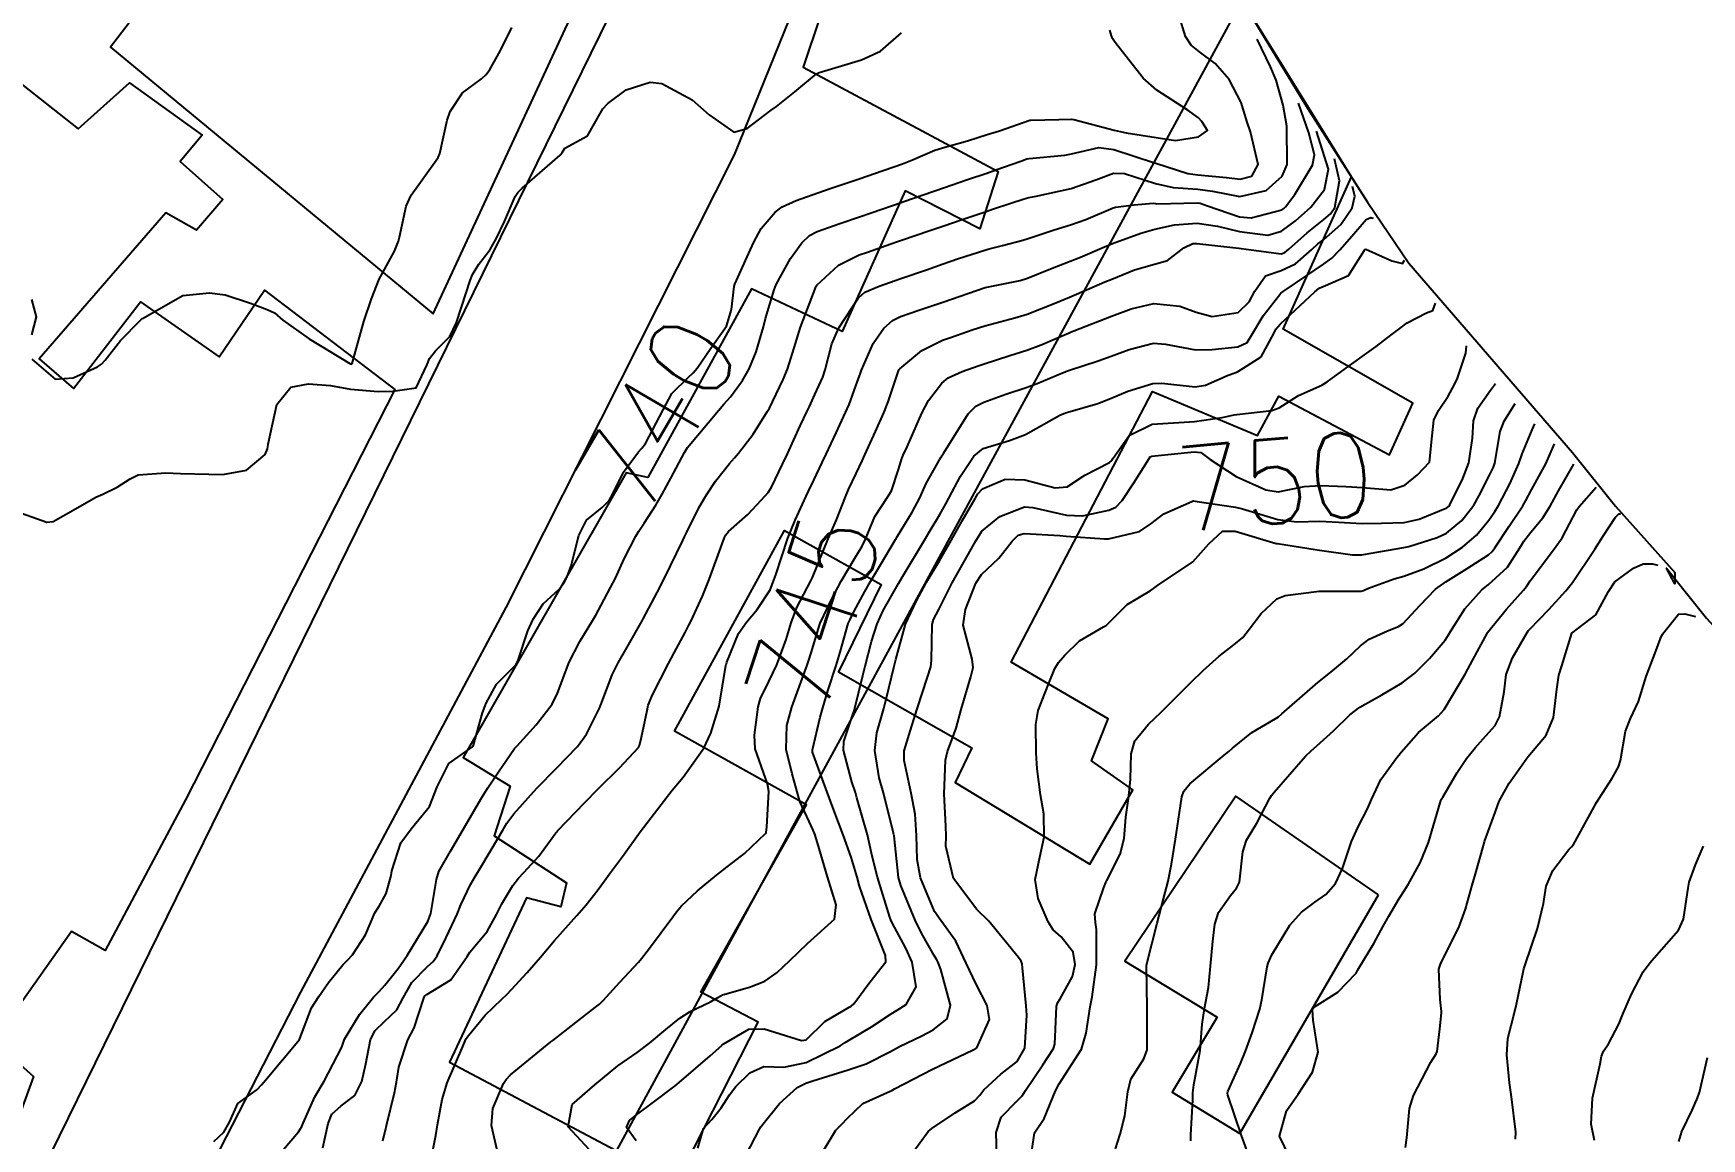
# Model space of a CAD drawing. Header units: metres. Extents: x 318500 to 325275, y 7408834 to 7428799.
# Drawn here: x 320727.3 to 320806.3, y 7410048.1 to 7410100.4 of the extents above; entities that cross this region are included whole.
import ezdxf
from ezdxf.enums import TextEntityAlignment as Align

# ---------------------------------------------------------------- set-up
doc = ezdxf.new("R2010")
doc.units = ezdxf.units.M
doc.header["$MEASUREMENT"] = 0
doc.linetypes.add('CONTINUO', pattern=[0])
for name, color, linetype in [('Area', 45, 'Continuous'), ('Cotas', 45, 'Continuous'), ('Curvas de Nivel 1m', 11, 'Continuous'), ('Curvas de Nivel 5m', 15, 'Continuous'), ('Edificações', 30, 'Continuous'), ('TEXTO', 45, 'Continuous'), ('Vias Primárias', 230, 'Continuous')]:
    doc.layers.add(name, color=color, linetype=linetype)
doc.styles.add('Style-STANDARD', font='STANDARD.shx')

msp = doc.modelspace()

# ---------------------------------------------------------------- linework, layer by layer
at = {"layer": 'Area'}
msp.add_lwpolyline([(320783.508, 7410103.606), (320785.561, 7410100.212), (320787.612, 7410096.86), (320790.468, 7410092.395), (320792.416, 7410089.514), (320800.174, 7410080.543), (320802.207, 7410078.004), (320805.027, 7410074.859), (320805.028, 7410074.331), (320804.62, 7410075.067), (320806.516, 7410072.707), (320808.81, 7410070.186), (320811.326, 7410067.23), (320827.043, 7410051.333), (320827.759, 7410050.542), (320830.191, 7410048.266), (320841.236, 7410039.131), (320848.198, 7410033.991), (320850.649, 7410032.219)], dxfattribs=at)
at = {"layer": 'Curvas de Nivel 1m', "flags": 128}
for points, elevation in [([(320739.084, 7410047.518), (320739.814, 7410048.37), (320739.979, 7410048.626), (320740.037, 7410048.787), (320740.585, 7410050.032), (320741.029, 7410050.772), (320741.866, 7410052.391), (320741.962, 7410052.666), (320741.996, 7410052.759), (320742.703, 7410053.937), (320743.376, 7410054.745), (320743.635, 7410055.012), (320743.909, 7410055.314), (320744.539, 7410056.112), (320744.962, 7410056.725), (320745.946, 7410058.338), (320746.083, 7410058.708), (320746.348, 7410060.331), (320746.468, 7410060.703), (320747.019, 7410061.67), (320747.613, 7410062.686), (320748.017, 7410063.378), (320748.501, 7410064.2), (320748.795, 7410064.672), (320749.289, 7410065.42), (320750.058, 7410066.523), (320750.172, 7410066.658), (320751.072, 7410067.648), (320751.843, 7410068.634), (320752.095, 7410069.15), (320752.633, 7410070.622), (320753.14, 7410071.6), (320753.755, 7410072.606), (320753.898, 7410072.849), (320754.151, 7410073.31), (320754.606, 7410074.153), (320754.828, 7410074.593), (320755.252, 7410075.517), (320755.793, 7410076.584), (320755.948, 7410076.828), (320756.199, 7410077.193), (320756.739, 7410078.046), (320757.04, 7410078.568), (320757.455, 7410079.338), (320758.104, 7410080.552), (320758.252, 7410080.781), (320759.708, 7410082.528), (320759.97, 7410082.829), (320760.28, 7410083.176), (320760.849, 7410083.957), (320761.162, 7410084.511), (320761.501, 7410085.319), (320761.842, 7410086.505), (320761.939, 7410086.899), (320762.348, 7410088.254), (320762.446, 7410088.499), (320763.123, 7410089.734), (320763.663, 7410090.481), (320764.031, 7410090.83), (320764.388, 7410091.017), (320765.463, 7410091.385), (320766.399, 7410091.704), (320766.946, 7410091.891), (320768.41, 7410092.404), (320768.454, 7410092.419), (320770.417, 7410093.092), (320771.517, 7410093.47), (320772.424, 7410093.779), (320772.855, 7410093.927), (320774.033, 7410094.344), (320774.327, 7410094.446), (320774.432, 7410094.473), (320776.118, 7410094.632), (320776.436, 7410094.697), (320777.738, 7410094.993), (320778.439, 7410094.898), (320780.373, 7410094.261), (320780.43, 7410094.241), (320781.952, 7410093.764), (320782.425, 7410093.701), (320783.781, 7410093.567), (320784.423, 7410093.484), (320784.986, 7410093.632), (320785.285, 7410094.191), (320784.918, 7410095.73), (320784.762, 7410096.197), (320784.474, 7410097.121), (320783.914, 7410098.209), (320783.244, 7410098.965), (320782.503, 7410099.513), (320782.103, 7410099.833), (320781.844, 7410100.24), (320781.538, 7410101.232)], 741), ([(320726.203, 7410077.846), (320727.898, 7410077.251), (320728.195, 7410077.271), (320729.256, 7410077.882), (320730.213, 7410078.423), (320730.554, 7410078.578), (320731.221, 7410078.91), (320731.837, 7410079.293), (320732.229, 7410079.486), (320733.53, 7410079.581), (320734.23, 7410079.548), (320735.562, 7410079.518), (320736.23, 7410079.508), (320737.36, 7410079.702), (320738.244, 7410080.451), (320738.346, 7410080.721), (320738.36, 7410080.818), (320738.376, 7410080.942), (320738.797, 7410082.812), (320739.453, 7410083.632), (320740.285, 7410083.793), (320741.339, 7410083.72), (320742.282, 7410083.54), (320743.59, 7410083.438), (320744.281, 7410083.456), (320745.396, 7410083.61), (320745.921, 7410084.716), (320746.016, 7410085.003), (320746.31, 7410085.357), (320746.981, 7410086.039), (320747.305, 7410086.695), (320747.759, 7410088.104), (320747.951, 7410088.686), (320748.061, 7410088.978), (320748.362, 7410089.466), (320748.895, 7410090.152), (320749.181, 7410090.672), (320749.578, 7410091.483), (320750.089, 7410092.663), (320750.21, 7410092.864), (320750.414, 7410093.058), (320752.218, 7410094.633), (320752.305, 7410094.759), (320752.435, 7410094.959), (320753.511, 7410095.547), (320754.104, 7410096.605), (320754.243, 7410096.823), (320754.467, 7410097.068), (320755.345, 7410097.723), (320756.483, 7410098.086), (320757.033, 7410098.021), (320758.471, 7410097.255), (320759.268, 7410096.538), (320760.448, 7410095.714), (320761.075, 7410095.89), (320761.882, 7410096.506), (320762.21, 7410096.757), (320762.467, 7410096.938), (320763.339, 7410097.625), (320764.362, 7410098.472), (320764.491, 7410098.538), (320764.595, 7410098.573), (320766.497, 7410099.143), (320767.385, 7410099.547), (320768.383, 7410100.421)], 739), ([(320727.19, 7410084.967), (320728.286, 7410084.022), (320729.144, 7410084.08), (320730.295, 7410084.6), (320730.486, 7410084.729), (320730.661, 7410084.916), (320731.377, 7410085.846), (320732.329, 7410086.817), (320732.372, 7410086.857), (320732.42, 7410086.899), (320734.341, 7410087.979), (320735.595, 7410088.104), (320736.342, 7410088.013), (320737.546, 7410087.62), (320738.335, 7410087.319), (320738.677, 7410087.158), (320739.083, 7410086.809), (320740.317, 7410085.922), (320742.244, 7410084.761), (320742.3, 7410084.737), (320742.324, 7410084.735), (320742.359, 7410084.759), (320742.782, 7410086.296), (320742.92, 7410086.754), (320743.269, 7410087.822), (320743.642, 7410088.747), (320743.885, 7410089.217), (320744.37, 7410090.08), (320744.56, 7410090.554), (320744.604, 7410090.737), (320744.924, 7410092.21), (320745.157, 7410092.729), (320746.428, 7410094.523), (320746.511, 7410094.709), (320746.865, 7410096.292), (320747.006, 7410096.702), (320747.59, 7410097.577), (320748.483, 7410098.242), (320748.714, 7410098.451), (320748.875, 7410098.676), (320749.376, 7410099.548), (320749.924, 7410100.666)], 738), ([(320740.966, 7410047.609), (320741.219, 7410048.769), (320741.39, 7410049.203), (320741.833, 7410049.605), (320742.491, 7410050.102), (320742.816, 7410050.75), (320743.006, 7410051.601), (320743.236, 7410052.746), (320743.444, 7410053.177), (320743.883, 7410053.578), (320744.471, 7410054.152), (320744.78, 7410054.727), (320745.19, 7410055.442), (320745.922, 7410056.205), (320746.191, 7410056.441), (320746.381, 7410056.703), (320746.818, 7410057.576), (320747.339, 7410058.689), (320747.515, 7410059.128), (320747.971, 7410060.09), (320748.19, 7410060.464), (320748.314, 7410060.677), (320748.942, 7410061.724), (320749.501, 7410062.665), (320749.691, 7410062.985), (320750.018, 7410063.438), (320751.111, 7410064.644), (320752.045, 7410065.599), (320753.031, 7410066.615), (320753.468, 7410067.21), (320754.088, 7410068.476), (320754.123, 7410068.566), (320754.139, 7410068.6), (320754.678, 7410070.02), (320754.958, 7410070.592), (320755.383, 7410071.326), (320756.094, 7410072.58), (320756.109, 7410072.612), (320756.141, 7410072.669), (320756.811, 7410073.919), (320757.143, 7410074.565), (320758.02, 7410076.384), (320758.1, 7410076.551), (320758.133, 7410076.608), (320758.193, 7410076.736), (320758.797, 7410077.955), (320759.139, 7410078.536), (320759.579, 7410079.181), (320760.242, 7410080.017), (320760.476, 7410080.288), (320760.668, 7410080.516), (320761.351, 7410081.417), (320762.038, 7410082.502), (320762.125, 7410082.649), (320762.277, 7410082.943), (320762.782, 7410084.003), (320762.983, 7410084.49), (320763.295, 7410085.505), (320763.595, 7410086.481), (320764.35, 7410088.426), (320764.379, 7410088.47), (320765.407, 7410089.411), (320766.372, 7410089.901), (320766.772, 7410090.038), (320767.884, 7410090.425), (320768.249, 7410090.554), (320768.383, 7410090.598), (320769.728, 7410091.062), (320770.393, 7410091.288), (320771.208, 7410091.567), (320772.404, 7410091.964), (320772.7, 7410092.063), (320773.563, 7410092.348), (320774.192, 7410092.562), (320774.413, 7410092.619), (320774.763, 7410092.685), (320776.417, 7410093.05), (320777.586, 7410093.457), (320778.425, 7410093.768), (320778.943, 7410093.756), (320780.42, 7410093.287), (320781.263, 7410093.092), (320782.418, 7410093.024), (320783.123, 7410092.925), (320784.415, 7410092.669), (320785.657, 7410092.948), (320786.425, 7410093.634), (320786.65, 7410094.177), (320786.634, 7410096.001), (320786.472, 7410096.993), (320786.132, 7410098.184), (320785.867, 7410098.816), (320785.23, 7410100.12)], 742), ([(320743.808, 7410047.942), (320743.965, 7410048.591), (320744, 7410048.737), (320744.36, 7410050.215), (320744.462, 7410050.731), (320744.571, 7410051.443), (320745.001, 7410052.723), (320745.291, 7410053.307), (320745.762, 7410054.712), (320745.806, 7410054.807), (320745.903, 7410054.882), (320747.035, 7410055.571), (320747.808, 7410056.682), (320747.932, 7410056.882), (320748.752, 7410057.862), (320749.194, 7410058.668), (320749.446, 7410059.176), (320749.971, 7410060.047), (320750.239, 7410060.394), (320750.497, 7410060.652), (320751.202, 7410061.431), (320752.008, 7410062.528), (320752.052, 7410062.587), (320752.089, 7410062.629), (320753.39, 7410063.976), (320754.001, 7410064.6), (320754.03, 7410064.63), (320755.019, 7410065.617), (320755.931, 7410066.581), (320755.975, 7410066.667), (320756.067, 7410067.062), (320756.328, 7410068.335), (320756.391, 7410068.575), (320756.594, 7410069.071), (320757.345, 7410070.561), (320757.609, 7410071.066), (320758.132, 7410072.022), (320758.316, 7410072.369), (320758.405, 7410072.546), (320758.958, 7410073.738), (320759.275, 7410074.533), (320759.889, 7410076.227), (320760.004, 7410076.523), (320760.066, 7410076.648), (320760.194, 7410076.8), (320761.103, 7410077.614), (320761.942, 7410078.503), (320762.069, 7410078.654), (320762.226, 7410078.905), (320762.746, 7410079.988), (320762.983, 7410080.489), (320763.592, 7410081.809), (320763.903, 7410082.475), (320764.02, 7410082.728), (320764.282, 7410083.289), (320764.651, 7410084.108), (320764.771, 7410084.463), (320765.088, 7410085.688), (320765.415, 7410086.454), (320766.344, 7410087.863), (320766.647, 7410088.137), (320767.328, 7410088.43), (320768.088, 7410088.689), (320768.355, 7410088.783), (320769.563, 7410089.201), (320770.366, 7410089.479), (320771.04, 7410089.71), (320772.377, 7410090.15), (320772.54, 7410090.196), (320773.177, 7410090.352), (320774.129, 7410090.598), (320774.385, 7410090.679), (320775.618, 7410091.095), (320776.395, 7410091.326), (320777.113, 7410091.585), (320778.408, 7410092.128), (320778.526, 7410092.161), (320779.415, 7410092.27), (320780.315, 7410092.357), (320780.411, 7410092.338), (320780.48, 7410092.328), (320782.411, 7410092.364), (320782.532, 7410092.348), (320782.876, 7410092.223), (320784.403, 7410091.704), (320784.943, 7410091.653), (320786.408, 7410092.043), (320786.493, 7410092.094), (320786.577, 7410092.177), (320787.013, 7410092.768), (320787.862, 7410094.159), (320787.949, 7410094.646), (320787.688, 7410095.692), (320787.2, 7410097.09)], 743), ([(320746.027, 7410046.706), (320746.32, 7410048.194), (320746.403, 7410048.701), (320746.624, 7410049.913), (320746.864, 7410050.695), (320747.596, 7410052.413), (320747.706, 7410052.682), (320747.763, 7410052.791), (320747.874, 7410052.941), (320748.66, 7410053.901), (320749.456, 7410054.664), (320749.688, 7410054.878), (320749.907, 7410055.113), (320750.654, 7410055.914), (320751.277, 7410056.64), (320751.938, 7410057.428), (320753.005, 7410058.614), (320753.448, 7410059.118), (320753.968, 7410059.79), (320754.314, 7410060.258), (320754.556, 7410060.594), (320755.162, 7410061.419), (320756.01, 7410062.58), (320757.528, 7410064.558), (320758.039, 7410065.164), (320759.023, 7410066.536), (320759.351, 7410067.251), (320759.74, 7410068.525), (320760.055, 7410070.466), (320760.079, 7410070.52), (320760.09, 7410070.541), (320760.111, 7410070.609), (320760.67, 7410071.976), (320761.045, 7410072.511), (320761.551, 7410073.104), (320762.163, 7410074.041), (320762.292, 7410074.374), (320762.336, 7410074.498), (320762.426, 7410074.75), (320762.995, 7410076.488), (320763.344, 7410077.342), (320763.873, 7410078.475), (320763.984, 7410078.714), (320764.231, 7410079.233), (320764.632, 7410080.076), (320764.813, 7410080.462), (320765.291, 7410081.485), (320765.739, 7410082.448), (320765.898, 7410082.824), (320766.292, 7410083.883), (320766.441, 7410084.295), (320766.493, 7410084.438), (320767.046, 7410085.706), (320767.551, 7410086.428), (320767.965, 7410086.792), (320768.336, 7410086.98), (320769.213, 7410087.281), (320770.343, 7410087.669), (320772.35, 7410088.36), (320774.007, 7410088.692), (320774.357, 7410088.805), (320775.437, 7410089.251), (320776.369, 7410089.605), (320776.871, 7410089.804), (320777.999, 7410090.286), (320778.264, 7410090.4), (320778.383, 7410090.45), (320779.717, 7410090.94), (320780.393, 7410091.129), (320781.316, 7410091.327), (320782.398, 7410091.409), (320783.349, 7410091.263), (320784.392, 7410091.005), (320785.743, 7410090.833), (320786.393, 7410091.02), (320787.055, 7410091.515), (320787.782, 7410092.159), (320788.418, 7410092.998), (320788.615, 7410093.96), (320788.05, 7410095.77)], 744), ([(320753.801, 7410047.318), (320752.601, 7410048.618), (320752.779, 7410049.673), (320753.85, 7410050.6), (320754.949, 7410051.499), (320755.866, 7410052.134), (320756.451, 7410052.571), (320757.218, 7410053.222), (320757.888, 7410053.764), (320758.367, 7410054.069), (320759.334, 7410054.528), (320759.691, 7410054.735), (320759.905, 7410054.867), (320761.19, 7410055.228), (320761.915, 7410055.504), (320762.501, 7410055.912), (320763.093, 7410056.483), (320763.938, 7410057.297), (320765.204, 7410058.451), (320765.291, 7410059.119), (320764.884, 7410060.456), (320764.408, 7410062.06), (320764.281, 7410062.466), (320764.206, 7410062.661), (320764.016, 7410063.076), (320763.565, 7410064.017), (320763.441, 7410064.479), (320763.203, 7410065.322), (320762.916, 7410066.487), (320762.952, 7410067.611), (320763.184, 7410068.484), (320763.799, 7410070.167), (320763.923, 7410070.473), (320763.971, 7410070.613), (320764.119, 7410071.099), (320764.431, 7410072.171), (320764.536, 7410072.464), (320765.053, 7410073.56), (320765.532, 7410074.45), (320766.181, 7410075.543), (320766.519, 7410076.104), (320766.674, 7410076.435), (320767.125, 7410077.512), (320767.727, 7410078.425), (320767.911, 7410078.737), (320768.24, 7410079.745), (320768.4, 7410080.266), (320768.46, 7410080.417), (320768.648, 7410080.808), (320769.353, 7410082.404), (320769.669, 7410083.01), (320770.292, 7410083.835), (320770.597, 7410084.084), (320771.254, 7410084.376), (320772.025, 7410084.644), (320772.306, 7410084.741), (320773.517, 7410085.143), (320774.316, 7410085.389), (320775.009, 7410085.641), (320776.329, 7410086.215), (320776.394, 7410086.244), (320776.554, 7410086.307), (320778.337, 7410086.997), (320779.268, 7410087.344), (320780.343, 7410087.607), (320781.577, 7410087.476), (320782.34, 7410087.199), (320783.1, 7410086.981), (320784.34, 7410087.169), (320784.854, 7410087.686), (320785.123, 7410088.192), (320785.633, 7410088.915), (320786.365, 7410089.168), (320787.058, 7410089.482), (320787.828, 7410090.158), (320788.116, 7410090.422), (320788.387, 7410090.63), (320789.195, 7410091.342), (320789.741, 7410092.13), (320789.856, 7410092.688), (320789.75, 7410093.15)], 746), ([(320755.811, 7410047.955), (320755.35, 7410048.585), (320755.494, 7410048.914), (320755.829, 7410049.172), (320756.628, 7410049.778), (320757.664, 7410050.553), (320757.852, 7410050.704), (320759.316, 7410051.979), (320759.869, 7410052.466), (320759.896, 7410052.493), (320759.932, 7410052.519), (320761.15, 7410053.239), (320761.881, 7410053.258), (320763.653, 7410052.694), (320763.874, 7410052.735), (320764.75, 7410053.594), (320765.898, 7410054.274), (320766.004, 7410054.333), (320766.121, 7410054.438), (320766.885, 7410055.46), (320767.65, 7410056.423), (320767.633, 7410056.723), (320766.944, 7410058.43), (320766.402, 7410060.008), (320766.277, 7410060.437), (320765.994, 7410061.377), (320765.622, 7410062.446), (320765.181, 7410063.612), (320764.865, 7410064.457), (320764.169, 7410066.357), (320764.162, 7410066.468), (320764.532, 7410068.015), (320764.658, 7410068.461), (320764.9, 7410069.26), (320765.282, 7410070.452), (320765.477, 7410071.093), (320765.864, 7410072.444), (320765.946, 7410072.64), (320766.149, 7410073.033), (320766.641, 7410073.957), (320766.909, 7410074.433), (320767.385, 7410075.221), (320768.093, 7410076.421), (320768.132, 7410076.48), (320768.192, 7410076.584), (320768.897, 7410077.722), (320769.25, 7410078.405), (320769.558, 7410079.073), (320770.249, 7410080.306), (320770.279, 7410080.36), (320770.298, 7410080.389), (320770.398, 7410080.534), (320771.54, 7410082.371), (320771.899, 7410082.743), (320772.279, 7410082.937), (320773.33, 7410083.304), (320774.289, 7410083.63), (320774.806, 7410083.819), (320776.008, 7410084.314), (320776.214, 7410084.399), (320776.302, 7410084.43), (320777.706, 7410084.892), (320778.312, 7410085.113), (320779.165, 7410085.424), (320780.322, 7410085.725), (320780.89, 7410085.683), (320782.318, 7410085.411), (320783.105, 7410085.431), (320784.32, 7410085.543), (320784.763, 7410085.756), (320785.036, 7410086.193), (320785.512, 7410087.015), (320786.349, 7410088.084), (320786.467, 7410088.178), (320787.592, 7410088.931), (320788.37, 7410089.466), (320788.769, 7410089.749), (320789.157, 7410090.138), (320789.725, 7410090.795), (320790.402, 7410091.588), (320790.626, 7410091.673), (320790.719, 7410091.644), (320790.73, 7410091.67)], 747), ([(320758.735, 7410047.607), (320759.006, 7410048.532), (320759.394, 7410048.959), (320759.835, 7410049.508), (320760.233, 7410050.127), (320760.532, 7410050.513), (320761.195, 7410051.169), (320761.86, 7410051.474), (320762.805, 7410051.431), (320763.862, 7410051.665), (320765.484, 7410052.446), (320765.718, 7410052.597), (320765.874, 7410052.703), (320766.964, 7410053.349), (320767.893, 7410053.965), (320768.175, 7410054.137), (320768.613, 7410054.409), (320769.074, 7410055.241), (320768.894, 7410056.406), (320768.596, 7410057.07), (320767.948, 7410058.267), (320767.878, 7410058.421), (320767.833, 7410058.54), (320767.243, 7410060.427), (320766.993, 7410061.432), (320766.776, 7410062.432), (320766.273, 7410064.192), (320766.198, 7410064.438), (320766.038, 7410064.948), (320765.634, 7410066.446), (320765.656, 7410066.856), (320766.085, 7410068.134), (320766.165, 7410068.363), (320766.182, 7410068.439), (320766.553, 7410069.989), (320766.664, 7410070.434), (320766.969, 7410071.59), (320767.231, 7410072.429), (320767.518, 7410073.058), (320768.167, 7410074.205), (320768.244, 7410074.344), (320768.286, 7410074.418), (320768.454, 7410074.696), (320769.479, 7410076.401), (320769.749, 7410076.845), (320770.208, 7410077.611), (320770.491, 7410078.11), (320770.633, 7410078.384), (320771.182, 7410079.43), (320771.809, 7410080.367), (320772.254, 7410080.742), (320773.496, 7410081.11), (320774.261, 7410081.406), (320775.893, 7410082.316), (320776.158, 7410082.425), (320776.272, 7410082.46), (320777.694, 7410082.874), (320778.282, 7410083.096), (320779.109, 7410083.45), (320780.293, 7410083.818), (320780.716, 7410083.832), (320782.291, 7410083.663), (320782.781, 7410083.735), (320783.857, 7410084.207), (320784.178, 7410084.326), (320784.302, 7410084.362), (320785.427, 7410085.075), (320786.026, 7410086.183), (320786.127, 7410086.387), (320786.335, 7410086.632), (320787.968, 7410088.156), (320788.178, 7410088.327), (320788.354, 7410088.407), (320789.564, 7410088.929), (320790.322, 7410090.121), (320790.343, 7410090.158), (320790.381, 7410090.176), (320791.615, 7410089.622), (320792.115, 7410089.489), (320792.21, 7410089.65)], 748), ([(320727.165, 7410087.795), (320727.396, 7410086.964), (320727.162, 7410086.123)], 738), ([(320761.027, 7410047.282), (320761.654, 7410048.502), (320761.718, 7410048.605), (320761.824, 7410048.748), (320762.612, 7410049.715), (320763.447, 7410050.476), (320763.852, 7410050.671), (320764.182, 7410050.794), (320765.859, 7410051.309), (320766.705, 7410051.588), (320767.868, 7410052.183), (320768.29, 7410052.414), (320769.35, 7410052.926), (320769.882, 7410053.197), (320770.547, 7410053.723), (320770.711, 7410054.378), (320770.253, 7410056.057), (320770.12, 7410056.387), (320770.055, 7410056.512), (320769.933, 7410056.717), (320769.327, 7410057.782), (320769.026, 7410058.404), (320768.353, 7410060.036), (320768.25, 7410060.416), (320768.032, 7410062.398), (320768.031, 7410062.42), (320768.029, 7410062.438), (320768.011, 7410062.522), (320767.525, 7410064.425), (320767.328, 7410065.139), (320767.114, 7410066.429), (320767.224, 7410067.277), (320767.541, 7410068.425), (320767.652, 7410068.866), (320768.03, 7410070.421), (320768.046, 7410070.485), (320768.115, 7410070.737), (320768.474, 7410072.076), (320768.58, 7410072.413), (320769.072, 7410073.491), (320769.574, 7410074.399), (320770.18, 7410075.42), (320770.736, 7410076.382), (320771.262, 7410077.316), (320771.87, 7410078.365), (320772.002, 7410078.584), (320772.227, 7410078.83), (320773.304, 7410079.279), (320774.234, 7410079.25), (320775.668, 7410078.878), (320776.229, 7410078.922), (320777.07, 7410079.466), (320778.247, 7410080.072), (320778.353, 7410080.174), (320778.415, 7410080.278), (320779.176, 7410081.356), (320780.266, 7410081.892), (320782.025, 7410081.991), (320782.268, 7410082.009), (320783.579, 7410082.21), (320784.149, 7410082.324), (320784.272, 7410082.34), (320785.929, 7410082.529), (320786.277, 7410082.663), (320787.2, 7410083.253), (320788.294, 7410083.738), (320788.551, 7410083.891), (320788.894, 7410084.141), (320789.709, 7410084.729), (320790.316, 7410085.168), (320790.869, 7410085.567), (320791.569, 7410086.108), (320792.006, 7410086.431), (320792.336, 7410086.691), (320793.26, 7410087.167), (320793.55, 7410087.273), (320793.69, 7410087.62)], 749), ([(320768.879, 7410047.329), (320769.647, 7410048.393), (320769.738, 7410048.474), (320769.822, 7410048.535), (320770.927, 7410049.28), (320771.842, 7410049.841), (320772.09, 7410050.114), (320772.281, 7410050.356), (320773.094, 7410051.111), (320773.864, 7410051.712), (320774.228, 7410052.335), (320774.33, 7410053.897), (320774.287, 7410054.334), (320774.117, 7410056.147), (320774.102, 7410056.337), (320774.049, 7410056.456), (320773.933, 7410056.626), (320772.523, 7410058.354), (320771.958, 7410058.896), (320770.856, 7410060.377), (320770.488, 7410061.897), (320770.498, 7410062.383), (320770.488, 7410062.857), (320770.414, 7410064.384), (320770.466, 7410065.971), (320770.566, 7410066.382), (320770.97, 7410067.483), (320771.207, 7410068.373), (320771.662, 7410069.924), (320771.788, 7410070.365), (320771.729, 7410070.753), (320771.312, 7410072.372), (320771.41, 7410073.112), (320771.905, 7410074.364), (320772.174, 7410074.776), (320772.995, 7410075.539), (320773.628, 7410076.346), (320773.91, 7410076.627), (320774.196, 7410076.708), (320775.887, 7410076.622), (320776.194, 7410076.591), (320778.01, 7410076.465), (320778.193, 7410076.465), (320779.656, 7410076.808), (320780.204, 7410077.167), (320780.813, 7410077.649), (320782.146, 7410078.231), (320782.199, 7410078.252), (320782.22, 7410078.251), (320782.388, 7410078.227), (320784.216, 7410077.951), (320784.54, 7410077.872), (320786.208, 7410077.374), (320787.107, 7410077.266), (320788.207, 7410077.294), (320789.092, 7410077.252), (320790.206, 7410077.186), (320791.122, 7410077.195), (320792.207, 7410077.237), (320792.912, 7410077.387), (320794.218, 7410077.925), (320794.302, 7410077.985), (320794.363, 7410078.068), (320794.983, 7410079.314), (320795.26, 7410080.055), (320795.437, 7410081.228), (320795.488, 7410082.052), (320795.687, 7410082.64), (320796.292, 7410083.505), (320796.52, 7410083.82)], 751), ([(320772.9, 7410047.253), (320772.865, 7410048.35), (320773.104, 7410049.074), (320773.842, 7410049.83), (320774.097, 7410050.085), (320774.262, 7410050.334), (320775.087, 7410051.547), (320775.588, 7410052.314), (320775.655, 7410052.531), (320775.724, 7410054.313), (320775.756, 7410054.458), (320775.906, 7410054.679), (320776.488, 7410055.735), (320776.614, 7410056.3), (320776.525, 7410056.89), (320775.943, 7410057.61), (320775.57, 7410057.939), (320775.333, 7410058.319), (320774.866, 7410059.427), (320774.718, 7410060.329), (320774.943, 7410061.379), (320775.144, 7410062.323), (320775.129, 7410063.431), (320774.978, 7410064.326), (320774.809, 7410065.569), (320774.765, 7410066.329), (320774.744, 7410067.666), (320774.862, 7410068.328), (320775.353, 7410069.572), (320775.656, 7410070.317), (320775.829, 7410070.599), (320776.119, 7410070.942), (320776.811, 7410071.619), (320777.959, 7410072.283), (320778.076, 7410072.346), (320778.142, 7410072.415), (320779.074, 7410073.353), (320780.166, 7410073.995), (320780.316, 7410074.11), (320780.52, 7410074.255), (320782.181, 7410075.365), (320782.946, 7410076.219), (320783.595, 7410076.813), (320784.199, 7410076.827), (320786.129, 7410076.242), (320786.191, 7410076.232), (320786.597, 7410076.174), (320787.989, 7410075.954), (320788.188, 7410075.925), (320789.754, 7410075.695), (320790.186, 7410075.698), (320790.546, 7410075.757), (320792.189, 7410076.042), (320792.423, 7410076.097), (320793.756, 7410076.517), (320794.2, 7410076.729), (320794.937, 7410077.331), (320795.503, 7410078.051), (320795.76, 7410078.514), (320796.242, 7410079.48), (320796.428, 7410079.858), (320796.488, 7410080.038), (320796.752, 7410081.548), (320796.934, 7410082.033), (320797.45, 7410082.86)], 752), ([(320774.574, 7410047.563), (320774.692, 7410048.327), (320775.145, 7410049.006), (320775.681, 7410050.313), (320775.853, 7410050.644), (320776.905, 7410052.294), (320777.133, 7410053.04), (320777.319, 7410054.289), (320777.421, 7410054.773), (320777.619, 7410056.285), (320777.62, 7410057.958), (320777.569, 7410058.286), (320777.544, 7410058.698), (320777.975, 7410059.95), (320778.07, 7410060.188), (320778.113, 7410060.279), (320778.746, 7410061.525), (320778.935, 7410062.271), (320779.02, 7410063.27), (320779.159, 7410064.269), (320779.233, 7410065.078), (320779.272, 7410066.268), (320779.447, 7410066.888), (320780.081, 7410067.678), (320780.379, 7410067.962), (320780.682, 7410068.251), (320782.104, 7410069.664), (320782.676, 7410070.222), (320783.438, 7410070.893), (320784.129, 7410071.436), (320784.548, 7410071.782), (320784.874, 7410072.193), (320785.424, 7410072.915), (320786.161, 7410073.61), (320786.563, 7410073.775), (320788.167, 7410073.976), (320788.331, 7410073.984), (320790.168, 7410073.983), (320790.279, 7410074.008), (320790.514, 7410074.117), (320791.721, 7410074.558), (320792.176, 7410074.694), (320793.13, 7410075.036), (320794.185, 7410075.559), (320794.967, 7410076.058), (320795.622, 7410076.625), (320796.209, 7410077.338), (320796.498, 7410077.755), (320796.671, 7410078.035), (320797.2, 7410079.066), (320797.625, 7410080.026), (320797.794, 7410080.485), (320798.266, 7410081.614), (320798.39, 7410081.9)], 753), ([(320778.518, 7410047.564), (320778.742, 7410048.271), (320778.972, 7410049.129), (320779.112, 7410050.267), (320779.249, 7410050.873), (320779.866, 7410051.829), (320780.02, 7410052.258), (320780.024, 7410054.133), (320780.018, 7410054.258), (320779.988, 7410056.201), (320779.992, 7410056.259), (320780.007, 7410056.335), (320780.496, 7410058.252), (320780.799, 7410059.416), (320781.012, 7410060.245), (320781.182, 7410061.052), (320781.361, 7410062.24), (320781.61, 7410063.82), (320781.669, 7410064.235), (320781.754, 7410064.515), (320782.039, 7410064.854), (320783.678, 7410066.206), (320783.886, 7410066.379), (320784.065, 7410066.543), (320784.976, 7410067.291), (320786.086, 7410067.925), (320786.238, 7410068.027), (320786.404, 7410068.175), (320788.105, 7410069.651), (320788.73, 7410070.141), (320789.481, 7410070.769), (320790.129, 7410071.385), (320790.546, 7410071.704), (320791.403, 7410072.107), (320791.938, 7410072.307), (320792.145, 7410072.442), (320792.943, 7410073.304), (320793.691, 7410074.077), (320794.173, 7410074.42), (320795.179, 7410075.054), (320796.187, 7410075.703), (320796.365, 7410075.861), (320796.495, 7410076.037), (320797.18, 7410077.056), (320797.823, 7410078.024), (320797.967, 7410078.279), (320798.231, 7410078.777), (320798.679, 7410079.578), (320798.905, 7410080.01), (320799.32, 7410080.95)], 754), ([(320784.889, 7410047.104), (320784.497, 7410048.193), (320783.849, 7410050.107), (320783.833, 7410050.2), (320783.851, 7410050.287), (320784.448, 7410051.611), (320784.686, 7410052.192), (320785.003, 7410053.069), (320785.364, 7410054.185), (320785.462, 7410054.629), (320785.707, 7410056.182), (320785.755, 7410056.359), (320785.936, 7410056.764), (320786.788, 7410058.167), (320787.337, 7410058.782), (320787.966, 7410059.244), (320788.494, 7410059.621), (320788.952, 7410060.135), (320789.283, 7410060.838), (320789.702, 7410062.125), (320790.017, 7410062.823), (320790.467, 7410063.674), (320790.648, 7410064.114), (320791.099, 7410065.054), (320791.85, 7410066.102), (320791.945, 7410066.218), (320792.064, 7410066.361), (320792.875, 7410067.291), (320793.833, 7410068.074), (320794.093, 7410068.37), (320795.084, 7410070.055), (320795.45, 7410070.72), (320796.14, 7410072.007), (320796.152, 7410072.027), (320797.054, 7410073.133), (320797.85, 7410074.023), (320797.995, 7410074.199), (320798.174, 7410074.463), (320799.324, 7410076.003), (320799.684, 7410076.511), (320800.213, 7410077.505), (320800.378, 7410077.827), (320800.496, 7410077.986), (320801.3, 7410078.91)], 756), ([(320786.774, 7410047.197), (320786.3, 7410048.173), (320786.63, 7410049.376), (320787.184, 7410050.16), (320787.861, 7410051.206), (320788.121, 7410052.146), (320787.893, 7410053.659), (320787.856, 7410054.151), (320787.86, 7410054.191), (320787.902, 7410054.255), (320789.051, 7410054.995), (320789.927, 7410055.895), (320790.003, 7410056.046), (320790.046, 7410056.119), (320790.765, 7410057.288), (320791.199, 7410058.108), (320791.467, 7410058.595), (320791.97, 7410059.419), (320792.232, 7410059.84), (320792.382, 7410060.094), (320792.964, 7410061.117), (320793.359, 7410062.08), (320793.906, 7410063.949), (320793.944, 7410064.071), (320793.971, 7410064.131), (320794.032, 7410064.225), (320794.717, 7410065.393), (320795.152, 7410066.054), (320795.557, 7410066.559), (320796.076, 7410067.129), (320796.503, 7410067.617), (320796.723, 7410068.034), (320796.929, 7410069.205), (320797.033, 7410070.031), (320797.327, 7410070.823), (320798.02, 7410072.021), (320798.069, 7410072.093), (320798.142, 7410072.171), (320799.053, 7410073.11), (320799.865, 7410073.995), (320800.174, 7410074.389), (320801.225, 7410075.974), (320801.605, 7410076.563), (320802.213, 7410077.491), (320802.373, 7410077.645), (320802.421, 7410077.649), (320802.45, 7410077.64)], 757), ([(320792.269, 7410047.637), (320792.327, 7410048.092), (320792.458, 7410049.474), (320792.649, 7410050.088), (320793.458, 7410051.668), (320793.716, 7410052.072), (320793.758, 7410052.185), (320793.888, 7410053.258), (320793.965, 7410054.003), (320793.966, 7410054.069), (320793.909, 7410054.647), (320793.844, 7410056.071), (320793.933, 7410056.362), (320794.792, 7410058.057), (320795.101, 7410058.914), (320795.416, 7410060.048), (320795.545, 7410060.488), (320795.982, 7410062.04), (320796.011, 7410062.13), (320796.522, 7410063.538), (320796.696, 7410064.033), (320797.181, 7410064.891), (320797.979, 7410066.021), (320798.012, 7410066.069), (320798.062, 7410066.127), (320798.925, 7410067.16), (320799.277, 7410068.002), (320799.434, 7410069.331), (320799.525, 7410069.999), (320799.674, 7410070.439), (320800.14, 7410071.99), (320801.273, 7410072.853), (320801.878, 7410073.964), (320802.175, 7410074.415), (320803.061, 7410075.072), (320803.519, 7410075.281), (320803.957, 7410075.279), (320804.22, 7410075.21)], 758), ([(320797.466, 7410048.024), (320797.49, 7410048.358), (320797.282, 7410050.026), (320797.183, 7410050.7), (320797.056, 7410052.028), (320797.114, 7410052.796), (320797.43, 7410054.025), (320797.516, 7410054.413), (320797.845, 7410056.021), (320797.863, 7410056.089), (320797.933, 7410056.275), (320798.521, 7410058.011), (320798.794, 7410059.181), (320798.934, 7410060.006), (320799.244, 7410060.748), (320800.006, 7410061.748), (320800.127, 7410061.87), (320800.224, 7410061.987), (320800.473, 7410062.442), (320801.305, 7410063.971), (320801.595, 7410064.408), (320802.047, 7410065.117), (320802.348, 7410065.665), (320802.441, 7410065.956), (320802.68, 7410067.355), (320802.923, 7410067.952), (320803.298, 7410068.748), (320803.668, 7410069.944), (320803.789, 7410070.269), (320804.128, 7410071.131), (320804.34, 7410071.734), (320804.433, 7410071.936), (320805.194, 7410072.885), (320805.49, 7410072.913), (320806, 7410072.78)], 759), ([(320805.216, 7410047.919), (320805.352, 7410048.393), (320805.842, 7410049.403), (320805.997, 7410049.759), (320806.06, 7410049.907), (320806.183, 7410050.235), (320806.577, 7410051.899)], 761)]:
    msp.add_lwpolyline(points, dxfattribs=dict(at, elevation=elevation))
at = {"layer": 'Curvas de Nivel 5m', "flags": 128}
for points, elevation in [([(320735.806, 7410047.923), (320736.286, 7410048.362), (320736.544, 7410048.833), (320736.943, 7410049.719), (320737.843, 7410050.369), (320738.07, 7410050.593), (320738.248, 7410050.814), (320739.87, 7410052.74), (320739.888, 7410052.79), (320740.435, 7410054.239), (320740.782, 7410054.777), (320741.237, 7410055.443), (320741.923, 7410056.278), (320742.161, 7410056.523), (320742.383, 7410056.755), (320742.989, 7410057.7), (320743.433, 7410058.745), (320743.632, 7410059.066), (320743.964, 7410059.655), (320744.201, 7410060.512), (320744.246, 7410060.736), (320744.667, 7410062.063), (320745.155, 7410062.723), (320746.021, 7410063.787), (320746.39, 7410064.705), (320746.933, 7410065.811), (320748.059, 7410066.605), (320748.096, 7410066.643), (320748.114, 7410066.679), (320748.535, 7410068.224), (320748.709, 7410068.674), (320749.195, 7410069.573), (320750.108, 7410070.486), (320750.203, 7410070.659), (320750.683, 7410072.101), (320750.929, 7410072.648), (320751.414, 7410073.378), (320752.162, 7410074.076), (320752.407, 7410074.385), (320752.528, 7410074.625), (320752.734, 7410075.18), (320753.094, 7410076.616), (320753.466, 7410077.346), (320754.21, 7410077.942), (320754.541, 7410078.27), (320754.715, 7410078.595), (320755.209, 7410079.617), (320755.927, 7410080.583), (320756.081, 7410080.753), (320756.254, 7410080.979), (320757.098, 7410082.568), (320757.507, 7410083.337), (320758.294, 7410084.117), (320758.52, 7410084.323), (320758.697, 7410084.544), (320759.357, 7410085.492), (320760.088, 7410086.524), (320760.338, 7410087.315), (320760.464, 7410088.404), (320760.489, 7410088.519), (320761.077, 7410089.805), (320761.392, 7410090.51), (320761.739, 7410091.157), (320762.401, 7410091.931), (320762.727, 7410092.173), (320763.388, 7410092.485), (320764.414, 7410092.849), (320764.999, 7410093.044), (320766.421, 7410093.514), (320767.104, 7410093.753), (320768.428, 7410094.217), (320768.913, 7410094.413), (320769.972, 7410094.862), (320770.439, 7410095.002), (320771.506, 7410095.312), (320772.449, 7410095.599), (320773.02, 7410095.786), (320774.459, 7410096.279), (320774.508, 7410096.291), (320775.835, 7410096.319), (320776.432, 7410096.339), (320776.46, 7410096.334), (320776.542, 7410096.309), (320778.453, 7410095.806), (320779.034, 7410095.692), (320780.448, 7410095.463), (320781.37, 7410095.322), (320782.449, 7410095.497), (320782.878, 7410095.799), (320782.618, 7410096.228), (320782.462, 7410096.396), (320781.944, 7410096.761), (320780.482, 7410097.699), (320779.838, 7410098.267), (320778.507, 7410099.961), (320778.377, 7410100.15), (320778.328, 7410100.283), (320778.256, 7410100.542)], 740), ([(320749.304, 7410047.158), (320748.955, 7410048.669), (320749.025, 7410049.475), (320749.536, 7410050.663), (320749.656, 7410050.858), (320749.854, 7410051.069), (320751.778, 7410052.631), (320751.827, 7410052.675), (320751.871, 7410052.705), (320752.949, 7410053.549), (320753.895, 7410054.285), (320754.07, 7410054.426), (320754.255, 7410054.596), (320755.035, 7410055.467), (320755.928, 7410056.416), (320756.005, 7410056.503), (320756.068, 7410056.578), (320756.441, 7410057.078), (320757.548, 7410058.556), (320757.72, 7410058.787), (320757.958, 7410059.072), (320758.723, 7410059.785), (320759.619, 7410060.525), (320759.819, 7410060.686), (320759.984, 7410060.809), (320760.949, 7410061.558), (320761.938, 7410062.501), (320761.968, 7410062.543), (320762.013, 7410062.811), (320762.106, 7410064.499), (320762.035, 7410064.856), (320761.456, 7410066.506), (320761.415, 7410067.161), (320761.597, 7410068.505), (320761.699, 7410068.899), (320762.102, 7410069.694), (320762.476, 7410070.495), (320762.921, 7410071.695), (320763.163, 7410072.485), (320763.424, 7410073.208), (320764.094, 7410074.471), (320764.172, 7410074.624), (320764.917, 7410076.459), (320765.3, 7410077.357), (320765.725, 7410078.447), (320765.873, 7410078.798), (320766.237, 7410079.558), (320766.528, 7410080.155), (320766.652, 7410080.436), (320767.152, 7410081.54), (320767.547, 7410082.427), (320767.751, 7410082.952), (320768.247, 7410084.421), (320768.265, 7410084.456), (320768.301, 7410084.503), (320769.341, 7410085.379), (320770.322, 7410085.864), (320770.711, 7410085.997), (320771.778, 7410086.368), (320772.332, 7410086.544), (320773.757, 7410086.924), (320774.338, 7410087.096), (320775.617, 7410087.595), (320776.346, 7410087.905), (320777.257, 7410088.296), (320778.017, 7410088.623), (320778.357, 7410088.761), (320779.431, 7410089.202), (320780.368, 7410089.47), (320780.98, 7410089.641), (320781.766, 7410090.239), (320782.18, 7410090.436), (320782.383, 7410090.451), (320784.364, 7410090.217), (320784.38, 7410090.216), (320784.473, 7410090.199), (320786.377, 7410089.957), (320786.545, 7410090.01), (320786.73, 7410090.175), (320787.598, 7410090.956), (320788.401, 7410091.574), (320788.708, 7410091.843), (320788.908, 7410092.143), (320789.143, 7410093.419), (320788.9, 7410094.46)], 745), ([(320764.723, 7410047.539), (320765.269, 7410048.448), (320765.549, 7410048.719), (320765.829, 7410049.028), (320766.557, 7410049.715), (320767.848, 7410050.293), (320767.933, 7410050.335), (320768.058, 7410050.417), (320769.86, 7410051.347), (320771.75, 7410052.243), (320771.869, 7410052.3), (320771.908, 7410052.321), (320771.949, 7410052.359), (320772.554, 7410053.689), (320772.446, 7410054.355), (320771.915, 7410055.369), (320771.444, 7410056.367), (320770.966, 7410057.4), (320770.242, 7410058.386), (320769.956, 7410058.81), (320769.282, 7410060.4), (320769.121, 7410061.275), (320769.093, 7410062.404), (320769.026, 7410063.411), (320768.845, 7410064.408), (320768.511, 7410065.956), (320768.518, 7410066.413), (320768.877, 7410067.609), (320769.129, 7410068.404), (320769.616, 7410069.908), (320769.775, 7410070.395), (320769.813, 7410070.696), (320769.833, 7410072.395), (320769.898, 7410072.639), (320770.151, 7410073.112), (320770.579, 7410073.968), (320770.782, 7410074.381), (320771.536, 7410075.723), (320771.907, 7410076.364), (320772.012, 7410076.544), (320772.197, 7410076.814), (320773.037, 7410077.522), (320774.214, 7410077.965), (320774.6, 7410077.948), (320776.209, 7410077.571), (320776.967, 7410077.54), (320778.213, 7410077.813), (320778.533, 7410077.959), (320778.836, 7410078.274), (320779.392, 7410079.109), (320780.111, 7410080.261), (320780.17, 7410080.341), (320780.251, 7410080.38), (320780.389, 7410080.395), (320782.254, 7410080.584), (320782.567, 7410080.539), (320783.013, 7410080.219), (320784.238, 7410079.415), (320785.642, 7410078.772), (320786.228, 7410078.689), (320787.46, 7410078.933), (320788.233, 7410078.99), (320789.428, 7410078.936), (320790.232, 7410078.891), (320791.561, 7410078.775), (320792.234, 7410079), (320792.838, 7410079.494), (320793.399, 7410080.083), (320793.521, 7410081.339), (320793.603, 7410082.08), (320793.819, 7410082.535), (320794.287, 7410083.211), (320794.591, 7410083.77), (320794.725, 7410084.064), (320795.126, 7410085.25), (320795.16, 7410085.6)], 750), ([(320782.086, 7410047.955), (320782.1, 7410048.226), (320782.194, 7410049.876), (320782.193, 7410050.225), (320782.237, 7410050.607), (320782.538, 7410052.22), (320782.631, 7410053.477), (320782.737, 7410054.217), (320782.923, 7410055.207), (320783.025, 7410056.214), (320783.128, 7410057.398), (320783.23, 7410058.211), (320783.41, 7410058.756), (320783.971, 7410059.574), (320784.257, 7410059.916), (320784.396, 7410060.196), (320784.557, 7410061.639), (320784.733, 7410062.193), (320785.216, 7410062.99), (320785.836, 7410064.182), (320785.91, 7410064.303), (320786.034, 7410064.454), (320787.518, 7410066.158), (320787.795, 7410066.423), (320788.068, 7410066.655), (320788.857, 7410067.36), (320789.623, 7410068.127), (320790.094, 7410068.482), (320791.141, 7410069.068), (320792.105, 7410069.643), (320792.697, 7410070.091), (320793.406, 7410070.795), (320794.134, 7410071.654), (320794.299, 7410071.906), (320794.389, 7410072.066), (320795.067, 7410073.146), (320795.88, 7410074.044), (320796.172, 7410074.272), (320797.092, 7410075.12), (320797.674, 7410076.025), (320797.866, 7410076.352), (320798.201, 7410076.773), (320798.774, 7410077.449), (320799.118, 7410078.007), (320799.504, 7410078.727), (320800.236, 7410079.99), (320800.24, 7410080)], 755), ([(320801.21, 7410047.969), (320801.062, 7410048.741), (320801.126, 7410049.971), (320801.489, 7410051.589), (320801.555, 7410051.965), (320801.644, 7410052.193), (320801.879, 7410052.549), (320802.37, 7410053.478), (320802.562, 7410053.953), (320802.965, 7410054.899), (320803.529, 7410055.944), (320803.691, 7410056.184), (320803.935, 7410056.481), (320805.193, 7410057.921), (320805.435, 7410058.441), (320805.65, 7410059.915), (320805.707, 7410060.191), (320805.997, 7410061.021), (320806.267, 7410061.645), (320806.382, 7410061.904)], 760)]:
    msp.add_lwpolyline(points, dxfattribs=dict(at, elevation=elevation))
at = {"layer": 'Edificações'}
for points in [[(320733.812, 7410103.545), (320730.904, 7410099.743), (320746.193, 7410087.118), (320754.983, 7410106.049)], [(320765.407, 7410103.793), (320763.722, 7410098.797), (320772.965, 7410093.855), (320772.095, 7410091.14), (320768.561, 7410092.932), (320765.571, 7410086.282), (320761.275, 7410088.291), (320756.375, 7410079.368), (320755.342, 7410079.585), (320747.618, 7410066.099), (320749.847, 7410064.741), (320749.09, 7410062.393), (320752.515, 7410060.167), (320752.243, 7410059.026), (320750.612, 7410059.461), (320746.966, 7410051.675), (320757.732, 7410045.972), (320761.592, 7410053.575), (320758.874, 7410054.987), (320763.878, 7410063.857), (320757.624, 7410067.35), (320762.843, 7410076.853), (320767.42, 7410074.289), (320765.402, 7410070.152), (320771.722, 7410066.567), (320770.928, 7410064.913), (320777.312, 7410061.053), (320779.348, 7410064.568), (320777.381, 7410065.947), (320778.172, 7410067.93), (320773.582, 7410070.618), (320780.277, 7410083.43), (320785.256, 7410081.352), (320786.256, 7410083.214), (320791.502, 7410080.43), (320792.606, 7410082.877), (320786.464, 7410086.392), (320789.7, 7410093.595), (320783.949, 7410102.877)], [(320725.246, 7410099.129), (320729.372, 7410095.872), (320731.815, 7410098.056), (320735.256, 7410095.568), (320734.216, 7410094.331), (320736.231, 7410092.533), (320734.987, 7410091.077), (320733.53, 7410091.891), (320727.529, 7410084.985), (320729.158, 7410083.573), (320732.329, 7410087.683), (320736.059, 7410085.071), (320738.202, 7410088.239), (320744.375, 7410083.53), (320734.472, 7410064.096), (320730.656, 7410056.969), (320729.07, 7410057.868), (320725.381, 7410052.672), (320727.267, 7410051.002), (320726.238, 7410048.176)]]:
    msp.add_lwpolyline(points, dxfattribs=at)
msp.add_lwpolyline([(320790.985, 7410059.597), (320784.231, 7410064.272), (320778.958, 7410056.462), (320783.343, 7410053.799), (320781.21, 7410050.249), (320784.409, 7410048.296), (320790.985, 7410059.597)], close=True, dxfattribs=at)
at = {"layer": 'TEXTO', "linetype": 'CONTINUO'}
msp.add_polyline3d([(320688.039, 7409924.635, 0), (320786.041, 7410104.745, 0)], dxfattribs=at)
at = {"layer": 'Vias Primárias'}
msp.add_lwpolyline([(320721.343, 7410134.628, 0.399226), (320718.746, 7410134.386), (320710.499, 7410124.354), (320702.451, 7410114.203), (320695.361, 7410105.701), (320687.82, 7410096.108), (320679.546, 7410085.808), (320673.873, 7410077.908, 0.326033), (320673.998, 7410061.435, 0.087185), (320679.26, 7410056.444), (320691.404, 7410047.439), (320701.376, 7410040.197), (320712.663, 7410032.402), (320716.895, 7410029.027, 0.34985), (320718.766, 7410029.027), (320722.065, 7410035.117), (320756.668, 7410105.553, 0.392079), (320756, 7410107.37)], format="xyb", close=True, dxfattribs=at)
msp.add_lwpolyline([(320771.183, 7410123.873), (320765.191, 7410106.342), (320760.453, 7410094.64), (320749.633, 7410073.209), (320739.909, 7410054.99), (320736.088, 7410047.551, 0.394498), (320737.406, 7410042.917), (320741.587, 7410040.503)], format="xyb", dxfattribs=at)

# ---------------------------------------------------------------- texts
at = {"layer": 'Cotas', "style": 'Style-STANDARD'}
for s, rotation, p in [('740', 59.62742, (320756.8, 7410082.355, 740)), ('750', 5.12177, (320786.084, 7410079.185, 750)), ('745', 71.96607, (320764.22, 7410072.974, 745))]:
    msp.add_text(s, height=4, rotation=rotation, dxfattribs=at).set_placement(p, align=Align.MIDDLE_CENTER)

doc.saveas('drawing.dxf')
